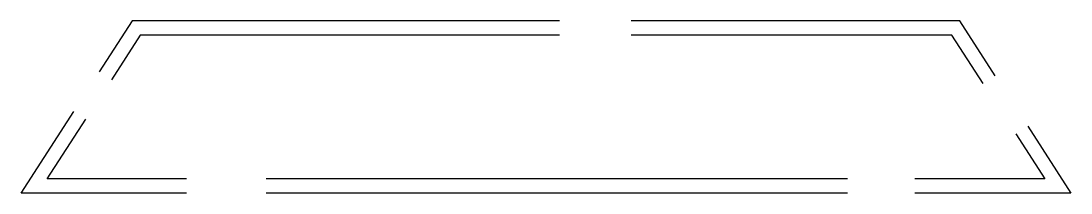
# Model space of a CAD drawing. Header units: millimetres. Extents: x 47 to 487, y 84 to 157.
import ezdxf

# ---------------------------------------------------------------- set-up
doc = ezdxf.new("R2010")
doc.units = ezdxf.units.MM

msp = doc.modelspace()

# ---------------------------------------------------------------- linework, layer by layer
at = {"color": 1}
for points in [[(272.88, 156.57), (94.06, 156.57), (80.26, 135.17)], [(455.34, 133.56), (440.5, 156.57), (302.96, 156.57)], [(116.71, 84.35), (47.48, 84.35), (69.59, 118.63)], [(468.97, 112.42), (487.08, 84.35), (421.76, 84.35)], [(393.5, 84.35), (150.13, 84.35)]]:
    msp.add_lwpolyline(points, dxfattribs=at)
for points in [[(272.88, 150.57), (97.33, 150.57), (85.3, 131.91)], [(450.3, 130.31), (437.23, 150.57), (302.96, 150.57)], [(116.71, 90.35), (58.49, 90.35), (74.63, 115.38)], [(463.93, 109.17), (476.07, 90.35), (421.76, 90.35)], [(393.5, 90.35), (150.13, 90.35)]]:
    msp.add_lwpolyline(points)

doc.saveas('drawing.dxf')
